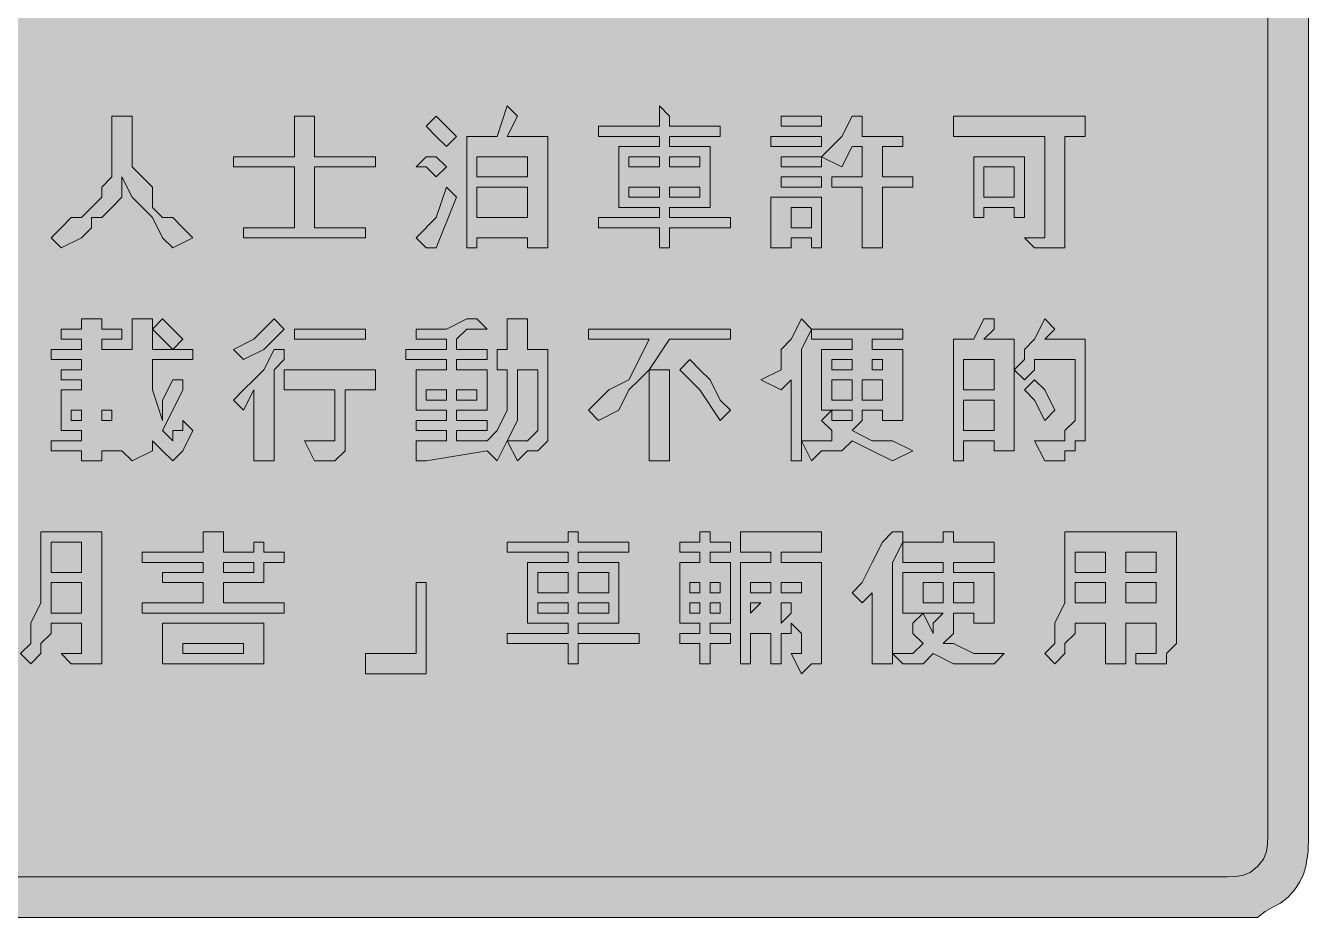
# Model space of a CAD drawing. Header units: metres. Extents: x 123 to 445, y 10 to 260.
# Drawn here: x 293.5 to 445.4, y 10.1 to 115.6 of the extents above; entities that cross this region are included whole.
import ezdxf

# ---------------------------------------------------------------- set-up
doc = ezdxf.new("R2010")
doc.units = ezdxf.units.M
doc.layers.add('FILL_BLACK_000000', color=7, linetype='Continuous', true_color=0x000000)
doc.layers.add('FILL_WHITE_FFFFFF', color=7, linetype='Continuous', true_color=0xffffff)

msp = doc.modelspace()

# ---------------------------------------------------------------- hatches: boundary and pattern name
at = {"layer": 'FILL_BLACK_000000', "true_color": 0x000000}
h = msp.add_hatch(color=7, dxfattribs=at)
h.dxf.hatch_style = 1
h.paths.add_polyline_path([(439.35, 259.68), (440.25, 258.97), (441.15, 258.48), (442.05, 257.99), (442.95, 257.28), (443.66, 256.38), (444.15, 255.48), (444.64, 254.58), (445.35, 253.68), (445.35, 250.08), (445.35, 19.68), (445.31, 17.88), (445.05, 16.08), (444.76, 15.18), (444.34, 14.28), (443.74, 13.38), (442.95, 12.48), (442.05, 11.77), (441.15, 11.28), (440.25, 10.79), (439.35, 10.08), (435.75, 10.08), (130.95, 10.08), (129.17, 10.12), (127.5, 10.38), (126.74, 10.67), (126.06, 11.09), (125.45, 11.69), (124.95, 12.48), (123.3, 14.28), (122.76, 15.18), (122.55, 16.08), (122.55, 19.68), (122.55, 250.08), (122.59, 251.88), (122.85, 253.68), (123.14, 254.58), (123.56, 255.48), (124.16, 256.38), (124.95, 257.28), (125.83, 257.99), (126.6, 258.48), (127.14, 258.97), (127.3, 259.28), (127.35, 259.68), (130.95, 259.68), (435.75, 259.68), (439.35, 259.68)])
h.paths.add_polyline_path([(129.19, 254.64), (128.38, 254.31), (127.65, 253.83), (127.04, 253.18), (126.56, 252.35), (126.26, 251.32), (126.15, 250.08), (126.15, 19.68), (126.36, 18.78), (126.9, 17.88), (128.55, 16.08), (128.6, 15.68), (128.76, 15.39), (129.3, 15.03), (130.07, 14.9), (130.95, 14.88), (435.75, 14.88), (436.65, 14.9), (437.55, 15.03), (438.45, 15.39), (439.35, 16.08), (440.04, 16.98), (440.4, 17.88), (440.53, 18.78), (440.55, 19.68), (440.55, 250.08), (440.55, 252.48), (440.4, 253.08), (440.04, 253.49), (439.75, 253.63), (439.35, 253.68), (438.45, 254.37), (437.55, 254.73), (436.65, 254.86), (435.75, 254.88), (130.95, 254.88), (130.05, 254.82), (129.19, 254.64)], flags=16)
h = msp.add_hatch(color=7, dxfattribs=at)
h.dxf.hatch_style = 1
h.paths.add_polyline_path([(306.15, 102.48), (306.15, 101.28), (306.15, 98.88), (307.35, 97.68), (308.55, 96.48), (308.55, 94.08), (309.75, 92.88), (310.95, 92.88), (312.15, 91.68), (313.35, 90.48), (310.95, 89.28), (309.75, 90.48), (308.55, 92.88), (306.15, 95.28), (304.95, 97.68), (304.95, 96.48), (304.95, 95.28), (303.75, 94.08), (302.55, 92.88), (301.35, 92.88), (301.35, 91.68), (300.15, 90.48), (297.75, 89.28), (296.55, 90.48), (297.75, 91.68), (298.95, 92.88), (300.15, 92.88), (301.35, 94.08), (302.55, 95.28), (302.55, 96.48), (303.75, 97.68), (303.75, 98.88), (303.75, 101.28), (303.75, 104.88), (306.15, 104.88), (306.15, 102.48)])
h = msp.add_hatch(color=7, dxfattribs=at)
h.dxf.hatch_style = 1
h.paths.add_polyline_path([(327.75, 104.88), (327.75, 100.08), (334.95, 100.08), (334.95, 98.88), (327.75, 98.88), (327.75, 91.68), (333.75, 91.68), (333.75, 90.48), (319.35, 90.48), (319.35, 91.68), (325.35, 91.68), (325.35, 98.88), (318.15, 98.88), (318.15, 100.08), (325.35, 100.08), (325.35, 104.88), (326.55, 104.88), (327.75, 104.88)])
h = msp.add_hatch(color=7, dxfattribs=at)
h.dxf.hatch_style = 1
h.paths.add_polyline_path([(344.55, 102.48), (343.35, 101.28), (342.15, 102.48), (340.95, 103.68), (342.15, 104.88), (344.55, 102.48)])
h = msp.add_hatch(color=7, dxfattribs=at)
h.dxf.hatch_style = 1
h.paths.add_polyline_path([(350.55, 102.48), (355.35, 102.48), (355.35, 89.28), (352.95, 89.28), (352.95, 90.48), (346.95, 90.48), (346.95, 89.28), (345.75, 89.28), (345.75, 102.48), (349.35, 102.48), (350.55, 106.08), (351.75, 104.88), (350.55, 102.48)])
h.paths.add_polyline_path([(346.95, 100.08), (346.95, 97.68), (352.95, 97.68), (352.95, 100.08), (346.95, 100.08)], flags=16)
h.paths.add_polyline_path([(352.95, 96.48), (346.95, 96.48), (346.95, 92.88), (352.95, 92.88), (352.95, 96.48)], flags=16)
h = msp.add_hatch(color=7, dxfattribs=at)
h.dxf.hatch_style = 1
h.paths.add_polyline_path([(375.75, 103.68), (375.75, 102.48), (369.75, 102.48), (369.75, 101.28), (374.55, 101.28), (374.55, 94.08), (369.75, 94.08), (369.75, 92.88), (376.95, 92.88), (376.95, 91.68), (369.75, 91.68), (369.75, 89.28), (368.55, 89.28), (368.55, 91.68), (361.35, 91.68), (361.35, 92.88), (368.55, 92.88), (368.55, 94.08), (363.75, 94.08), (363.75, 101.28), (368.55, 101.28), (368.55, 102.48), (361.35, 102.48), (361.35, 103.68), (368.55, 103.68), (368.55, 106.08), (369.75, 104.88), (369.75, 103.68), (375.75, 103.68)])
h.paths.add_polyline_path([(368.55, 98.88), (368.55, 100.08), (364.95, 100.08), (364.95, 98.88), (368.55, 98.88)], flags=16)
h.paths.add_polyline_path([(364.95, 95.28), (368.55, 95.28), (368.55, 96.48), (364.95, 96.48), (364.95, 95.28)], flags=16)
h.paths.add_polyline_path([(369.75, 100.08), (369.75, 98.88), (373.35, 98.88), (373.35, 100.08), (369.75, 100.08)], flags=16)
h.paths.add_polyline_path([(373.35, 96.48), (369.75, 96.48), (369.75, 95.28), (373.35, 95.28), (373.35, 96.48)], flags=16)
h = msp.add_hatch(color=7, dxfattribs=at)
h.dxf.hatch_style = 1
h.paths.add_polyline_path([(387.75, 104.88), (387.75, 103.68), (382.95, 103.68), (382.95, 104.88), (387.75, 104.88)])
h = msp.add_hatch(color=7, dxfattribs=at)
h.dxf.hatch_style = 1
h.paths.add_polyline_path([(390.15, 102.48), (391.35, 104.88), (392.55, 104.88), (392.55, 102.48), (397.35, 102.48), (397.35, 101.28), (394.95, 101.28), (394.95, 97.68), (398.55, 97.68), (398.55, 96.48), (394.95, 96.48), (394.95, 89.28), (392.55, 89.28), (392.55, 96.48), (388.95, 96.48), (388.95, 97.68), (392.55, 97.68), (392.55, 101.28), (391.35, 101.28), (390.15, 98.88), (387.75, 100.08), (390.15, 102.48)])
h = msp.add_hatch(color=7, dxfattribs=at)
h.dxf.hatch_style = 1
h.paths.add_polyline_path([(418.95, 104.88), (418.95, 102.48), (416.55, 102.48), (416.55, 91.68), (416.55, 90.48), (416.55, 89.28), (415.35, 89.28), (414.15, 89.28), (412.95, 89.28), (411.75, 90.48), (414.15, 90.48), (414.15, 91.68), (414.15, 92.88), (414.15, 102.48), (403.35, 102.48), (403.35, 104.88), (418.95, 104.88)])
h = msp.add_hatch(color=7, dxfattribs=at)
h.dxf.hatch_style = 1
h.paths.add_polyline_path([(387.75, 102.48), (387.75, 101.28), (381.75, 101.28), (381.75, 102.48), (387.75, 102.48)])
h = msp.add_hatch(color=7, dxfattribs=at)
h.dxf.hatch_style = 1
h.paths.add_polyline_path([(342.15, 100.08), (343.35, 98.88), (342.15, 97.68), (340.95, 98.88), (339.75, 98.88), (340.95, 100.08), (342.15, 100.08)])
h = msp.add_hatch(color=7, dxfattribs=at)
h.dxf.hatch_style = 1
h.paths.add_polyline_path([(387.75, 100.08), (387.75, 98.88), (382.95, 98.88), (382.95, 100.08), (387.75, 100.08)])
h = msp.add_hatch(color=7, dxfattribs=at)
h.dxf.hatch_style = 1
h.paths.add_polyline_path([(411.75, 92.88), (410.55, 92.88), (410.55, 94.08), (406.95, 94.08), (406.95, 92.88), (405.75, 92.88), (405.75, 100.08), (411.75, 100.08), (411.75, 92.88)])
h.paths.add_polyline_path([(410.55, 98.88), (406.95, 98.88), (406.95, 95.28), (410.55, 95.28), (410.55, 98.88)], flags=16)
h = msp.add_hatch(color=7, dxfattribs=at)
h.dxf.hatch_style = 1
h.paths.add_polyline_path([(387.75, 97.68), (387.75, 96.48), (382.95, 96.48), (382.95, 97.68), (387.75, 97.68)])
h = msp.add_hatch(color=7, dxfattribs=at)
h.dxf.hatch_style = 1
h.paths.add_polyline_path([(342.15, 89.28), (340.95, 89.28), (339.75, 90.48), (342.15, 92.88), (343.35, 96.48), (344.55, 95.28), (342.15, 89.28)])
h = msp.add_hatch(color=7, dxfattribs=at)
h.dxf.hatch_style = 1
h.paths.add_polyline_path([(387.75, 89.28), (386.55, 89.28), (386.55, 90.48), (384.15, 90.48), (384.15, 89.28), (381.75, 89.28), (381.75, 95.28), (387.75, 95.28), (387.75, 89.28)])
h.paths.add_polyline_path([(386.55, 94.08), (384.15, 94.08), (384.15, 91.68), (386.55, 91.68), (386.55, 94.08)], flags=16)
h = msp.add_hatch(color=7, dxfattribs=at)
h.dxf.hatch_style = 1
h.paths.add_polyline_path([(300.15, 65.28), (296.55, 65.28), (296.55, 66.48), (300.15, 66.48), (300.15, 67.68), (297.75, 67.68), (297.75, 72.48), (300.15, 72.48), (300.15, 73.68), (297.75, 73.68), (297.75, 74.88), (300.15, 74.88), (300.15, 76.08), (296.55, 76.08), (296.55, 77.28), (300.15, 77.28), (300.15, 78.48), (297.75, 78.48), (297.75, 79.68), (300.15, 79.68), (300.15, 80.88), (302.55, 80.88), (302.55, 79.68), (304.95, 79.68), (304.95, 78.48), (302.55, 78.48), (302.55, 77.28), (306.15, 77.28), (306.15, 80.88), (307.35, 80.88), (308.55, 80.88), (308.55, 79.68), (308.55, 77.28), (313.35, 77.28), (313.35, 76.08), (308.55, 76.08), (308.55, 72.48), (309.75, 68.88), (309.75, 71.28), (310.95, 73.68), (312.15, 73.68), (312.15, 72.48), (310.95, 70.08), (309.75, 67.68), (310.95, 66.48), (310.95, 67.68), (312.15, 67.68), (312.15, 68.88), (313.35, 67.68), (312.15, 65.28), (310.95, 64.08), (309.75, 65.28), (308.55, 66.48), (308.55, 65.28), (306.15, 64.08), (304.95, 65.28), (302.55, 65.28), (302.55, 64.08), (300.15, 64.08), (300.15, 65.28)])
h.paths.add_polyline_path([(298.95, 70.08), (298.95, 68.88), (300.15, 68.88), (300.15, 70.08), (298.95, 70.08)], flags=16)
h.paths.add_polyline_path([(303.75, 70.08), (302.55, 70.08), (302.55, 68.88), (303.75, 68.88), (303.75, 70.08)], flags=16)
h = msp.add_hatch(color=7, dxfattribs=at)
h.dxf.hatch_style = 1
h.paths.add_polyline_path([(310.95, 79.68), (312.15, 78.48), (310.95, 77.28), (308.55, 79.68), (309.75, 80.88), (310.95, 79.68)])
h = msp.add_hatch(color=7, dxfattribs=at)
h.dxf.hatch_style = 1
h.paths.add_polyline_path([(320.55, 78.48), (322.95, 80.88), (324.15, 79.68), (321.75, 77.28), (319.35, 76.08), (318.15, 77.28), (320.55, 78.48)])
h = msp.add_hatch(color=7, dxfattribs=at)
h.dxf.hatch_style = 1
h.paths.add_polyline_path([(339.75, 64.08), (339.75, 65.28), (339.75, 66.48), (343.35, 66.48), (343.35, 67.68), (339.75, 67.68), (339.75, 68.88), (343.35, 68.88), (343.35, 70.08), (339.75, 70.08), (339.75, 74.88), (343.35, 74.88), (343.35, 76.08), (338.55, 76.08), (338.55, 77.28), (343.35, 77.28), (343.35, 78.48), (339.75, 78.48), (339.75, 79.68), (342.15, 79.68), (343.35, 79.68), (345.75, 80.88), (346.95, 80.88), (348.15, 79.68), (346.95, 79.68), (345.75, 79.68), (344.55, 78.48), (344.55, 77.28), (348.15, 77.28), (348.15, 76.08), (344.55, 76.08), (344.55, 74.88), (348.15, 74.88), (348.15, 70.08), (344.55, 70.08), (344.55, 68.88), (348.15, 68.88), (348.15, 67.68), (344.55, 67.68), (344.55, 66.48), (348.15, 66.48), (349.35, 67.68), (350.55, 70.08), (350.55, 72.48), (350.55, 74.88), (349.35, 74.88), (349.35, 77.28), (350.55, 77.28), (350.55, 80.88), (351.75, 80.88), (352.95, 80.88), (352.95, 79.68), (352.95, 77.28), (355.35, 77.28), (355.35, 74.88), (355.35, 68.88), (355.35, 67.68), (355.35, 66.48), (354.15, 65.28), (352.95, 65.28), (351.75, 64.08), (350.55, 66.48), (349.35, 64.08), (348.15, 65.28), (340.95, 64.08), (339.75, 64.08)])
h.paths.add_polyline_path([(351.75, 66.48), (352.95, 66.48), (354.15, 67.68), (354.15, 68.88), (354.15, 74.88), (351.75, 74.88), (351.75, 72.48), (351.75, 68.88), (350.55, 66.48), (351.75, 66.48)], flags=16)
h.paths.add_polyline_path([(344.55, 72.48), (344.55, 71.28), (346.95, 71.28), (346.95, 72.48), (344.55, 72.48)], flags=16)
h.paths.add_polyline_path([(343.35, 72.48), (340.95, 72.48), (340.95, 71.28), (343.35, 71.28), (343.35, 72.48)], flags=16)
h = msp.add_hatch(color=7, dxfattribs=at)
h.dxf.hatch_style = 1
h.paths.add_polyline_path([(385.35, 77.28), (385.35, 64.08), (384.15, 64.08), (384.15, 73.68), (382.95, 72.48), (380.55, 73.68), (382.95, 74.88), (382.95, 77.28), (384.15, 78.48), (385.35, 80.88), (386.55, 79.68), (385.35, 77.28)])
h = msp.add_hatch(color=7, dxfattribs=at)
h.dxf.hatch_style = 1
h.paths.add_polyline_path([(404.55, 64.08), (403.35, 64.08), (403.35, 78.48), (405.75, 78.48), (406.95, 80.88), (408.15, 80.88), (408.15, 79.68), (406.95, 78.48), (410.55, 78.48), (410.55, 74.88), (410.55, 65.28), (408.15, 65.28), (408.15, 66.48), (404.55, 66.48), (404.55, 64.08)])
h.paths.add_polyline_path([(404.55, 76.08), (404.55, 72.48), (408.15, 72.48), (408.15, 76.08), (404.55, 76.08)], flags=16)
h.paths.add_polyline_path([(408.15, 71.28), (404.55, 71.28), (404.55, 67.68), (408.15, 67.68), (408.15, 71.28)], flags=16)
h = msp.add_hatch(color=7, dxfattribs=at)
h.dxf.hatch_style = 1
h.paths.add_polyline_path([(415.35, 79.68), (414.15, 78.48), (418.95, 78.48), (418.95, 71.28), (418.95, 70.08), (418.95, 68.88), (418.95, 66.48), (417.75, 66.48), (417.75, 65.28), (416.55, 65.28), (416.55, 64.08), (415.35, 64.08), (414.15, 64.08), (412.95, 66.48), (415.35, 66.48), (416.55, 66.48), (416.55, 67.68), (417.75, 68.88), (417.75, 70.08), (417.75, 72.48), (417.75, 76.08), (412.95, 76.08), (412.95, 74.88), (411.75, 73.68), (410.55, 74.88), (411.75, 76.08), (411.75, 77.28), (412.95, 78.48), (414.15, 80.88), (415.35, 79.68)])
h = msp.add_hatch(color=7, dxfattribs=at)
h.dxf.hatch_style = 1
h.paths.add_polyline_path([(333.75, 79.68), (333.75, 78.48), (325.35, 78.48), (325.35, 79.68), (333.75, 79.68)])
h = msp.add_hatch(color=7, dxfattribs=at)
h.dxf.hatch_style = 1
h.paths.add_polyline_path([(363.75, 70.08), (361.35, 68.88), (360.15, 70.08), (362.55, 72.48), (364.95, 73.68), (366.15, 76.08), (367.35, 78.48), (360.15, 78.48), (360.15, 79.68), (376.95, 79.68), (376.95, 78.48), (369.75, 78.48), (367.35, 74.88), (366.15, 73.68), (364.95, 72.48), (363.75, 70.08)])
h = msp.add_hatch(color=7, dxfattribs=at)
h.dxf.hatch_style = 1
h.paths.add_polyline_path([(386.55, 79.68), (397.35, 79.68), (397.35, 78.48), (393.75, 78.48), (393.75, 77.28), (397.35, 77.28), (397.35, 68.88), (394.95, 68.88), (394.95, 70.08), (392.55, 70.08), (392.55, 68.88), (391.35, 67.68), (393.75, 66.48), (394.95, 66.48), (396.15, 66.48), (398.55, 65.28), (396.15, 64.08), (393.75, 65.28), (391.35, 66.48), (390.15, 65.28), (388.95, 65.28), (387.75, 65.28), (386.55, 64.08), (385.35, 66.48), (386.55, 66.48), (387.75, 66.48), (388.95, 66.48), (388.95, 67.68), (387.75, 68.88), (388.95, 70.08), (387.75, 70.08), (387.75, 77.28), (391.35, 77.28), (391.35, 78.48), (386.55, 78.48), (386.55, 79.68)])
h.paths.add_polyline_path([(388.95, 68.88), (390.15, 68.88), (391.35, 68.88), (391.35, 70.08), (388.95, 70.08), (388.95, 68.88)], flags=16)
h.paths.add_polyline_path([(394.95, 74.88), (394.95, 76.08), (393.75, 76.08), (393.75, 74.88), (394.95, 74.88)], flags=16)
h.paths.add_polyline_path([(388.95, 74.88), (391.35, 74.88), (391.35, 76.08), (388.95, 76.08), (388.95, 74.88)], flags=16)
h.paths.add_polyline_path([(388.95, 73.68), (388.95, 71.28), (391.35, 71.28), (391.35, 73.68), (388.95, 73.68)], flags=16)
h.paths.add_polyline_path([(394.95, 73.68), (392.55, 73.68), (392.55, 71.28), (394.95, 71.28), (394.95, 73.68)], flags=16)
h = msp.add_hatch(color=7, dxfattribs=at)
h.dxf.hatch_style = 1
h.paths.add_polyline_path([(322.95, 73.68), (322.95, 64.08), (320.55, 64.08), (320.55, 72.48), (319.35, 70.08), (318.15, 71.28), (319.35, 72.48), (320.55, 73.68), (321.75, 74.88), (322.95, 77.28), (324.15, 77.28), (324.15, 76.08), (322.95, 74.88), (322.95, 73.68)])
h = msp.add_hatch(color=7, dxfattribs=at)
h.dxf.hatch_style = 1
h.paths.add_polyline_path([(373.35, 72.48), (370.95, 74.88), (372.15, 76.08), (373.35, 74.88), (374.55, 73.68), (375.75, 71.28), (376.95, 70.08), (375.75, 68.88), (373.35, 72.48)])
h = msp.add_hatch(color=7, dxfattribs=at)
h.dxf.hatch_style = 1
h.paths.add_polyline_path([(324.15, 72.48), (324.15, 74.88), (334.95, 74.88), (334.95, 72.48), (331.35, 72.48), (331.35, 66.48), (331.35, 65.28), (330.15, 64.08), (328.95, 64.08), (327.75, 64.08), (326.55, 66.48), (328.95, 66.48), (330.15, 66.48), (330.15, 67.68), (330.15, 72.48), (324.15, 72.48)])
h = msp.add_hatch(color=7, dxfattribs=at)
h.dxf.hatch_style = 1
h.paths.add_polyline_path([(367.35, 64.08), (367.35, 74.88), (369.75, 74.88), (369.75, 64.08), (367.35, 64.08)])
h = msp.add_hatch(color=7, dxfattribs=at)
h.dxf.hatch_style = 1
h.paths.add_polyline_path([(414.15, 72.48), (415.35, 70.08), (414.15, 68.88), (412.95, 71.28), (411.75, 72.48), (412.95, 73.68), (414.15, 72.48)])
h = msp.add_hatch(color=7, dxfattribs=at)
h.dxf.hatch_style = 1
h.paths.add_polyline_path([(302.55, 41.28), (302.55, 40.08), (301.35, 40.08), (300.15, 40.08), (298.95, 40.08), (297.75, 41.28), (300.15, 41.28), (300.15, 42.48), (300.15, 44.88), (296.55, 44.88), (296.55, 43.68), (295.35, 42.48), (295.35, 41.28), (294.15, 40.08), (292.95, 41.28), (294.15, 42.48), (294.15, 43.68), (294.15, 44.88), (295.35, 47.28), (295.35, 55.68), (302.55, 55.68), (302.55, 42.48), (302.55, 41.28)])
h.paths.add_polyline_path([(296.55, 54.48), (296.55, 50.88), (300.15, 50.88), (300.15, 54.48), (296.55, 54.48)], flags=16)
h.paths.add_polyline_path([(300.15, 49.68), (296.55, 49.68), (296.55, 46.08), (300.15, 46.08), (300.15, 49.68)], flags=16)
h = msp.add_hatch(color=7, dxfattribs=at)
h.dxf.hatch_style = 1
h.paths.add_polyline_path([(307.35, 46.08), (307.35, 47.28), (314.55, 47.28), (314.55, 48.48), (314.55, 49.68), (309.75, 49.68), (309.75, 50.88), (314.55, 50.88), (314.55, 52.08), (307.35, 52.08), (307.35, 53.28), (314.55, 53.28), (314.55, 54.48), (314.55, 55.68), (315.75, 55.68), (316.95, 55.68), (316.95, 54.48), (316.95, 53.28), (320.55, 53.28), (320.55, 54.48), (321.75, 54.48), (321.75, 53.28), (324.15, 53.28), (324.15, 52.08), (321.75, 52.08), (321.75, 49.68), (316.95, 49.68), (316.95, 48.48), (316.95, 47.28), (324.15, 47.28), (324.15, 46.08), (307.35, 46.08)])
h.paths.add_polyline_path([(320.55, 50.88), (320.55, 52.08), (316.95, 52.08), (316.95, 50.88), (320.55, 50.88)], flags=16)
h = msp.add_hatch(color=7, dxfattribs=at)
h.dxf.hatch_style = 1
h.paths.add_polyline_path([(364.95, 54.48), (364.95, 53.28), (358.95, 53.28), (358.95, 52.08), (363.75, 52.08), (363.75, 44.88), (358.95, 44.88), (358.95, 43.68), (366.15, 43.68), (366.15, 42.48), (358.95, 42.48), (358.95, 40.08), (357.75, 40.08), (357.75, 42.48), (350.55, 42.48), (350.55, 43.68), (357.75, 43.68), (357.75, 44.88), (352.95, 44.88), (352.95, 52.08), (357.75, 52.08), (357.75, 53.28), (350.55, 53.28), (350.55, 54.48), (357.75, 54.48), (357.75, 55.68), (358.95, 55.68), (358.95, 54.48), (364.95, 54.48)])
h.paths.add_polyline_path([(357.75, 48.48), (357.75, 50.88), (354.15, 50.88), (354.15, 48.48), (357.75, 48.48)], flags=16)
h.paths.add_polyline_path([(354.15, 46.08), (357.75, 46.08), (357.75, 47.28), (354.15, 47.28), (354.15, 46.08)], flags=16)
h.paths.add_polyline_path([(358.95, 50.88), (358.95, 48.48), (362.55, 48.48), (362.55, 50.88), (358.95, 50.88)], flags=16)
h.paths.add_polyline_path([(362.55, 47.28), (358.95, 47.28), (358.95, 46.08), (362.55, 46.08), (362.55, 47.28)], flags=16)
h = msp.add_hatch(color=7, dxfattribs=at)
h.dxf.hatch_style = 1
h.paths.add_polyline_path([(374.55, 54.48), (376.95, 54.48), (376.95, 53.28), (374.55, 53.28), (374.55, 52.08), (376.95, 52.08), (376.95, 44.88), (374.55, 44.88), (374.55, 43.68), (376.95, 43.68), (376.95, 42.48), (374.55, 42.48), (374.55, 40.08), (373.35, 40.08), (373.35, 42.48), (370.95, 42.48), (370.95, 43.68), (373.35, 43.68), (373.35, 44.88), (370.95, 44.88), (370.95, 52.08), (373.35, 52.08), (373.35, 53.28), (370.95, 53.28), (370.95, 54.48), (373.35, 54.48), (373.35, 55.68), (374.55, 55.68), (374.55, 54.48)])
h.paths.add_polyline_path([(375.75, 48.48), (375.75, 49.68), (374.55, 49.68), (374.55, 48.48), (375.75, 48.48)], flags=16)
h.paths.add_polyline_path([(374.55, 46.08), (375.75, 46.08), (375.75, 47.28), (374.55, 47.28), (374.55, 46.08)], flags=16)
h.paths.add_polyline_path([(372.15, 49.68), (372.15, 48.48), (373.35, 48.48), (373.35, 49.68), (372.15, 49.68)], flags=16)
h.paths.add_polyline_path([(373.35, 47.28), (372.15, 47.28), (372.15, 46.08), (373.35, 46.08), (373.35, 47.28)], flags=16)
h = msp.add_hatch(color=7, dxfattribs=at)
h.dxf.hatch_style = 1
h.paths.add_polyline_path([(381.75, 53.28), (378.15, 53.28), (378.15, 55.68), (387.75, 55.68), (387.75, 53.28), (382.95, 53.28), (382.95, 52.08), (387.75, 52.08), (387.75, 41.28), (387.75, 40.08), (386.55, 40.08), (385.35, 38.88), (384.15, 41.28), (385.35, 41.28), (385.35, 43.68), (384.15, 44.88), (384.15, 43.68), (382.95, 43.68), (382.95, 40.08), (381.75, 40.08), (381.75, 43.68), (380.55, 43.68), (379.35, 43.68), (379.35, 40.08), (378.15, 40.08), (378.15, 52.08), (381.75, 52.08), (381.75, 53.28)])
h.paths.add_polyline_path([(380.55, 47.28), (379.35, 47.28), (379.35, 46.08), (380.55, 47.28)], flags=16)
h.paths.add_polyline_path([(382.95, 44.88), (384.15, 46.08), (384.15, 47.28), (382.95, 47.28), (382.95, 44.88)], flags=16)
h.paths.add_polyline_path([(382.95, 49.68), (382.95, 48.48), (385.35, 48.48), (385.35, 49.68), (382.95, 49.68)], flags=16)
h.paths.add_polyline_path([(381.75, 49.68), (379.35, 49.68), (379.35, 48.48), (381.75, 48.48), (381.75, 49.68)], flags=16)
h = msp.add_hatch(color=7, dxfattribs=at)
h.dxf.hatch_style = 1
h.paths.add_polyline_path([(392.55, 49.68), (393.75, 52.08), (394.95, 54.48), (396.15, 55.68), (397.35, 55.68), (397.35, 54.48), (396.15, 52.08), (396.15, 40.08), (393.75, 40.08), (393.75, 48.48), (392.55, 47.28), (391.35, 48.48), (392.55, 49.68)])
h = msp.add_hatch(color=7, dxfattribs=at)
h.dxf.hatch_style = 1
h.paths.add_polyline_path([(402.15, 52.08), (397.35, 52.08), (397.35, 54.48), (402.15, 54.48), (402.15, 55.68), (403.35, 55.68), (403.35, 54.48), (408.15, 54.48), (408.15, 52.08), (403.35, 52.08), (403.35, 50.88), (408.15, 50.88), (408.15, 44.88), (405.75, 44.88), (405.75, 46.08), (403.35, 46.08), (403.35, 43.68), (402.15, 42.48), (403.35, 42.48), (405.75, 41.28), (406.95, 41.28), (409.35, 41.28), (408.15, 40.08), (405.75, 40.08), (404.55, 40.08), (403.35, 40.08), (400.95, 41.28), (399.75, 40.08), (397.35, 40.08), (396.15, 41.28), (398.55, 41.28), (399.75, 42.48), (398.55, 43.68), (398.55, 44.88), (399.75, 46.08), (397.35, 46.08), (397.35, 50.88), (402.15, 50.88), (402.15, 52.08)])
h.paths.add_polyline_path([(400.95, 43.68), (400.95, 44.88), (402.15, 46.08), (399.75, 46.08), (400.95, 43.68)], flags=16)
h.paths.add_polyline_path([(405.75, 49.68), (403.35, 49.68), (403.35, 47.28), (405.75, 47.28), (405.75, 49.68)], flags=16)
h.paths.add_polyline_path([(402.15, 49.68), (399.75, 49.68), (399.75, 47.28), (402.15, 47.28), (402.15, 49.68)], flags=16)
h = msp.add_hatch(color=7, dxfattribs=at)
h.dxf.hatch_style = 1
h.paths.add_polyline_path([(427.35, 40.08), (426.15, 40.08), (424.95, 40.08), (424.95, 41.28), (426.15, 41.28), (427.35, 41.28), (427.35, 42.48), (427.35, 44.88), (423.75, 44.88), (423.75, 40.08), (421.35, 40.08), (421.35, 44.88), (417.75, 44.88), (417.75, 43.68), (416.55, 42.48), (416.55, 41.28), (415.35, 40.08), (414.15, 41.28), (415.35, 42.48), (415.35, 44.88), (416.55, 47.28), (416.55, 50.88), (416.55, 55.68), (429.75, 55.68), (429.75, 42.48), (428.55, 41.28), (428.55, 40.08), (427.35, 40.08)])
h.paths.add_polyline_path([(421.35, 50.88), (421.35, 53.28), (417.75, 53.28), (417.75, 50.88), (421.35, 50.88)], flags=16)
h.paths.add_polyline_path([(421.35, 47.28), (421.35, 49.68), (417.75, 49.68), (417.75, 47.28), (421.35, 47.28)], flags=16)
h.paths.add_polyline_path([(423.75, 53.28), (423.75, 50.88), (427.35, 50.88), (427.35, 53.28), (423.75, 53.28)], flags=16)
h.paths.add_polyline_path([(427.35, 49.68), (423.75, 49.68), (423.75, 47.28), (427.35, 47.28), (427.35, 49.68)], flags=16)
h = msp.add_hatch(color=7, dxfattribs=at)
h.dxf.hatch_style = 1
h.paths.add_polyline_path([(340.95, 49.68), (340.95, 38.88), (333.75, 38.88), (333.75, 41.28), (339.75, 41.28), (339.75, 49.68), (340.95, 49.68)])
h = msp.add_hatch(color=7, dxfattribs=at)
h.dxf.hatch_style = 1
h.paths.add_polyline_path([(321.75, 40.08), (319.35, 40.08), (312.15, 40.08), (309.75, 40.08), (309.75, 44.88), (321.75, 44.88), (321.75, 40.08)])
h.paths.add_polyline_path([(319.35, 42.48), (312.15, 42.48), (312.15, 41.28), (319.35, 41.28), (319.35, 42.48)], flags=16)
at = {"layer": 'FILL_WHITE_FFFFFF', "true_color": 0xffffff}
h = msp.add_hatch(color=7, dxfattribs=at)
h.dxf.hatch_style = 1
h.paths.add_polyline_path([(435.75, 254.88), (438.15, 254.88), (439.35, 253.68), (439.75, 253.63), (440.04, 253.49), (440.4, 253.08), (440.55, 252.48), (440.55, 250.08), (440.55, 19.68), (440.53, 18.78), (440.4, 17.88), (440.04, 16.98), (439.35, 16.08), (438.45, 15.39), (437.55, 15.03), (436.65, 14.9), (435.75, 14.88), (130.95, 14.88), (130.07, 14.9), (129.3, 15.03), (128.76, 15.39), (128.6, 15.68), (128.55, 16.08), (126.9, 17.88), (126.36, 18.78), (126.15, 19.68), (126.15, 250.08), (126.36, 250.98), (126.9, 251.88), (128.55, 253.68), (128.6, 254.08), (128.76, 254.37), (129.3, 254.73), (130.07, 254.86), (130.95, 254.88), (435.75, 254.88)])

# ---------------------------------------------------------------- linework, layer by layer
at = {"layer": 'FILL_BLACK_000000', "lineweight": 0, "true_color": 0x000000}
for points in [[(130.95, 14.88), (435.75, 14.88), (436.65, 14.9), (437.55, 15.03), (438.45, 15.39), (439.35, 16.08), (440.04, 16.98), (440.4, 17.88), (440.53, 18.78), (440.55, 19.68), (440.55, 250.08), (440.55, 252.48), (440.4, 253.08), (440.04, 253.49), (439.75, 253.63), (439.35, 253.68), (438.45, 254.37), (437.55, 254.73), (436.65, 254.86), (435.75, 254.88), (130.95, 254.88)], [(445.35, 250.08), (445.35, 19.68), (445.31, 17.88), (445.05, 16.08), (444.76, 15.18), (444.34, 14.28), (443.74, 13.38), (442.95, 12.48), (442.05, 11.77), (441.15, 11.28), (440.25, 10.79), (439.35, 10.08), (435.75, 10.08), (130.95, 10.08)]]:
    msp.add_lwpolyline(points, dxfattribs=at)
for points in [[(306.15, 102.48), (306.15, 101.28), (306.15, 98.88), (307.35, 97.68), (308.55, 96.48), (308.55, 94.08), (309.75, 92.88), (310.95, 92.88), (312.15, 91.68), (313.35, 90.48), (310.95, 89.28), (309.75, 90.48), (308.55, 92.88), (306.15, 95.28), (304.95, 97.68), (304.95, 96.48), (304.95, 95.28), (303.75, 94.08), (302.55, 92.88), (301.35, 92.88), (301.35, 91.68), (300.15, 90.48), (297.75, 89.28), (296.55, 90.48), (297.75, 91.68), (298.95, 92.88), (300.15, 92.88), (301.35, 94.08), (302.55, 95.28), (302.55, 96.48), (303.75, 97.68), (303.75, 98.88), (303.75, 101.28), (303.75, 104.88), (306.15, 104.88)], [(327.75, 104.88), (327.75, 100.08), (334.95, 100.08), (334.95, 98.88), (327.75, 98.88), (327.75, 91.68), (333.75, 91.68), (333.75, 90.48), (319.35, 90.48), (319.35, 91.68), (325.35, 91.68), (325.35, 98.88), (318.15, 98.88), (318.15, 100.08), (325.35, 100.08), (325.35, 104.88), (326.55, 104.88)], [(344.55, 102.48), (343.35, 101.28), (342.15, 102.48), (340.95, 103.68), (342.15, 104.88)], [(350.55, 102.48), (355.35, 102.48), (355.35, 89.28), (352.95, 89.28), (352.95, 90.48), (346.95, 90.48), (346.95, 89.28), (345.75, 89.28), (345.75, 102.48), (349.35, 102.48), (350.55, 106.08), (351.75, 104.88)], [(375.75, 103.68), (375.75, 102.48), (369.75, 102.48), (369.75, 101.28), (374.55, 101.28), (374.55, 94.08), (369.75, 94.08), (369.75, 92.88), (376.95, 92.88), (376.95, 91.68), (369.75, 91.68), (369.75, 89.28), (368.55, 89.28), (368.55, 91.68), (361.35, 91.68), (361.35, 92.88), (368.55, 92.88), (368.55, 94.08), (363.75, 94.08), (363.75, 101.28), (368.55, 101.28), (368.55, 102.48), (361.35, 102.48), (361.35, 103.68), (368.55, 103.68), (368.55, 106.08), (369.75, 104.88), (369.75, 103.68)], [(387.75, 104.88), (387.75, 103.68), (382.95, 103.68), (382.95, 104.88)], [(390.15, 102.48), (391.35, 104.88), (392.55, 104.88), (392.55, 102.48), (397.35, 102.48), (397.35, 101.28), (394.95, 101.28), (394.95, 97.68), (398.55, 97.68), (398.55, 96.48), (394.95, 96.48), (394.95, 89.28), (392.55, 89.28), (392.55, 96.48), (388.95, 96.48), (388.95, 97.68), (392.55, 97.68), (392.55, 101.28), (391.35, 101.28), (390.15, 98.88), (387.75, 100.08)], [(418.95, 104.88), (418.95, 102.48), (416.55, 102.48), (416.55, 91.68), (416.55, 90.48), (416.55, 89.28), (415.35, 89.28), (414.15, 89.28), (412.95, 89.28), (411.75, 90.48), (414.15, 90.48), (414.15, 91.68), (414.15, 92.88), (414.15, 102.48), (403.35, 102.48), (403.35, 104.88)], [(387.75, 102.48), (387.75, 101.28), (381.75, 101.28), (381.75, 102.48)], [(342.15, 100.08), (343.35, 98.88), (342.15, 97.68), (340.95, 98.88), (339.75, 98.88), (340.95, 100.08)], [(346.95, 100.08), (346.95, 97.68), (352.95, 97.68), (352.95, 100.08)], [(368.55, 98.88), (368.55, 100.08), (364.95, 100.08), (364.95, 98.88)], [(369.75, 100.08), (369.75, 98.88), (373.35, 98.88), (373.35, 100.08)], [(387.75, 100.08), (387.75, 98.88), (382.95, 98.88), (382.95, 100.08)], [(411.75, 92.88), (410.55, 92.88), (410.55, 94.08), (406.95, 94.08), (406.95, 92.88), (405.75, 92.88), (405.75, 100.08), (411.75, 100.08)], [(410.55, 98.88), (406.95, 98.88), (406.95, 95.28), (410.55, 95.28)], [(387.75, 97.68), (387.75, 96.48), (382.95, 96.48), (382.95, 97.68)], [(342.15, 89.28), (340.95, 89.28), (339.75, 90.48), (342.15, 92.88), (343.35, 96.48), (344.55, 95.28)], [(352.95, 96.48), (346.95, 96.48), (346.95, 92.88), (352.95, 92.88)], [(364.95, 95.28), (368.55, 95.28), (368.55, 96.48), (364.95, 96.48)], [(373.35, 96.48), (369.75, 96.48), (369.75, 95.28), (373.35, 95.28)], [(387.75, 89.28), (386.55, 89.28), (386.55, 90.48), (384.15, 90.48), (384.15, 89.28), (381.75, 89.28), (381.75, 95.28), (387.75, 95.28)], [(386.55, 94.08), (384.15, 94.08), (384.15, 91.68), (386.55, 91.68)], [(300.15, 65.28), (296.55, 65.28), (296.55, 66.48), (300.15, 66.48), (300.15, 67.68), (297.75, 67.68), (297.75, 72.48), (300.15, 72.48), (300.15, 73.68), (297.75, 73.68), (297.75, 74.88), (300.15, 74.88), (300.15, 76.08), (296.55, 76.08), (296.55, 77.28), (300.15, 77.28), (300.15, 78.48), (297.75, 78.48), (297.75, 79.68), (300.15, 79.68), (300.15, 80.88), (302.55, 80.88), (302.55, 79.68), (304.95, 79.68), (304.95, 78.48), (302.55, 78.48), (302.55, 77.28), (306.15, 77.28), (306.15, 80.88), (307.35, 80.88), (308.55, 80.88), (308.55, 79.68), (308.55, 77.28), (313.35, 77.28), (313.35, 76.08), (308.55, 76.08), (308.55, 72.48), (309.75, 68.88), (309.75, 71.28), (310.95, 73.68), (312.15, 73.68), (312.15, 72.48), (310.95, 70.08), (309.75, 67.68), (310.95, 66.48), (310.95, 67.68), (312.15, 67.68), (312.15, 68.88), (313.35, 67.68), (312.15, 65.28), (310.95, 64.08), (309.75, 65.28), (308.55, 66.48), (308.55, 65.28), (306.15, 64.08), (304.95, 65.28), (302.55, 65.28), (302.55, 64.08), (300.15, 64.08)], [(310.95, 79.68), (312.15, 78.48), (310.95, 77.28), (308.55, 79.68), (309.75, 80.88)], [(320.55, 78.48), (322.95, 80.88), (324.15, 79.68), (321.75, 77.28), (319.35, 76.08), (318.15, 77.28)], [(339.75, 64.08), (339.75, 65.28), (339.75, 66.48), (343.35, 66.48), (343.35, 67.68), (339.75, 67.68), (339.75, 68.88), (343.35, 68.88), (343.35, 70.08), (339.75, 70.08), (339.75, 74.88), (343.35, 74.88), (343.35, 76.08), (338.55, 76.08), (338.55, 77.28), (343.35, 77.28), (343.35, 78.48), (339.75, 78.48), (339.75, 79.68), (342.15, 79.68), (343.35, 79.68), (345.75, 80.88), (346.95, 80.88), (348.15, 79.68), (346.95, 79.68), (345.75, 79.68), (344.55, 78.48), (344.55, 77.28), (348.15, 77.28), (348.15, 76.08), (344.55, 76.08), (344.55, 74.88), (348.15, 74.88), (348.15, 70.08), (344.55, 70.08), (344.55, 68.88), (348.15, 68.88), (348.15, 67.68), (344.55, 67.68), (344.55, 66.48), (348.15, 66.48), (349.35, 67.68), (350.55, 70.08), (350.55, 72.48), (350.55, 74.88), (349.35, 74.88), (349.35, 77.28), (350.55, 77.28), (350.55, 80.88), (351.75, 80.88), (352.95, 80.88), (352.95, 79.68), (352.95, 77.28), (355.35, 77.28), (355.35, 74.88), (355.35, 68.88), (355.35, 67.68), (355.35, 66.48), (354.15, 65.28), (352.95, 65.28), (351.75, 64.08), (350.55, 66.48), (349.35, 64.08), (348.15, 65.28), (340.95, 64.08)], [(385.35, 77.28), (385.35, 64.08), (384.15, 64.08), (384.15, 73.68), (382.95, 72.48), (380.55, 73.68), (382.95, 74.88), (382.95, 77.28), (384.15, 78.48), (385.35, 80.88), (386.55, 79.68)], [(404.55, 64.08), (403.35, 64.08), (403.35, 78.48), (405.75, 78.48), (406.95, 80.88), (408.15, 80.88), (408.15, 79.68), (406.95, 78.48), (410.55, 78.48), (410.55, 74.88), (410.55, 65.28), (408.15, 65.28), (408.15, 66.48), (404.55, 66.48)], [(415.35, 79.68), (414.15, 78.48), (418.95, 78.48), (418.95, 71.28), (418.95, 70.08), (418.95, 68.88), (418.95, 66.48), (417.75, 66.48), (417.75, 65.28), (416.55, 65.28), (416.55, 64.08), (415.35, 64.08), (414.15, 64.08), (412.95, 66.48), (415.35, 66.48), (416.55, 66.48), (416.55, 67.68), (417.75, 68.88), (417.75, 70.08), (417.75, 72.48), (417.75, 76.08), (412.95, 76.08), (412.95, 74.88), (411.75, 73.68), (410.55, 74.88), (411.75, 76.08), (411.75, 77.28), (412.95, 78.48), (414.15, 80.88)], [(333.75, 79.68), (333.75, 78.48), (325.35, 78.48), (325.35, 79.68)], [(363.75, 70.08), (361.35, 68.88), (360.15, 70.08), (362.55, 72.48), (364.95, 73.68), (366.15, 76.08), (367.35, 78.48), (360.15, 78.48), (360.15, 79.68), (376.95, 79.68), (376.95, 78.48), (369.75, 78.48), (367.35, 74.88), (366.15, 73.68), (364.95, 72.48)], [(386.55, 79.68), (397.35, 79.68), (397.35, 78.48), (393.75, 78.48), (393.75, 77.28), (397.35, 77.28), (397.35, 68.88), (394.95, 68.88), (394.95, 70.08), (392.55, 70.08), (392.55, 68.88), (391.35, 67.68), (393.75, 66.48), (394.95, 66.48), (396.15, 66.48), (398.55, 65.28), (396.15, 64.08), (393.75, 65.28), (391.35, 66.48), (390.15, 65.28), (388.95, 65.28), (387.75, 65.28), (386.55, 64.08), (385.35, 66.48), (386.55, 66.48), (387.75, 66.48), (388.95, 66.48), (388.95, 67.68), (387.75, 68.88), (388.95, 70.08), (387.75, 70.08), (387.75, 77.28), (391.35, 77.28), (391.35, 78.48), (386.55, 78.48)], [(322.95, 73.68), (322.95, 64.08), (320.55, 64.08), (320.55, 72.48), (319.35, 70.08), (318.15, 71.28), (319.35, 72.48), (320.55, 73.68), (321.75, 74.88), (322.95, 77.28), (324.15, 77.28), (324.15, 76.08), (322.95, 74.88)], [(373.35, 72.48), (370.95, 74.88), (372.15, 76.08), (373.35, 74.88), (374.55, 73.68), (375.75, 71.28), (376.95, 70.08), (375.75, 68.88)], [(388.95, 74.88), (391.35, 74.88), (391.35, 76.08), (388.95, 76.08)], [(394.95, 74.88), (394.95, 76.08), (393.75, 76.08), (393.75, 74.88)], [(404.55, 76.08), (404.55, 72.48), (408.15, 72.48), (408.15, 76.08)], [(324.15, 72.48), (324.15, 74.88), (334.95, 74.88), (334.95, 72.48), (331.35, 72.48), (331.35, 66.48), (331.35, 65.28), (330.15, 64.08), (328.95, 64.08), (327.75, 64.08), (326.55, 66.48), (328.95, 66.48), (330.15, 66.48), (330.15, 67.68), (330.15, 72.48)], [(351.75, 66.48), (352.95, 66.48), (354.15, 67.68), (354.15, 68.88), (354.15, 74.88), (351.75, 74.88), (351.75, 72.48), (351.75, 68.88), (350.55, 66.48)], [(367.35, 64.08), (367.35, 74.88), (369.75, 74.88), (369.75, 64.08)], [(388.95, 73.68), (388.95, 71.28), (391.35, 71.28), (391.35, 73.68)], [(394.95, 73.68), (392.55, 73.68), (392.55, 71.28), (394.95, 71.28)], [(414.15, 72.48), (415.35, 70.08), (414.15, 68.88), (412.95, 71.28), (411.75, 72.48), (412.95, 73.68)], [(343.35, 72.48), (340.95, 72.48), (340.95, 71.28), (343.35, 71.28)], [(344.55, 72.48), (344.55, 71.28), (346.95, 71.28), (346.95, 72.48)], [(298.95, 70.08), (298.95, 68.88), (300.15, 68.88), (300.15, 70.08)], [(303.75, 70.08), (302.55, 70.08), (302.55, 68.88), (303.75, 68.88)], [(388.95, 68.88), (390.15, 68.88), (391.35, 68.88), (391.35, 70.08), (388.95, 70.08)], [(408.15, 71.28), (404.55, 71.28), (404.55, 67.68), (408.15, 67.68)], [(302.55, 41.28), (302.55, 40.08), (301.35, 40.08), (300.15, 40.08), (298.95, 40.08), (297.75, 41.28), (300.15, 41.28), (300.15, 42.48), (300.15, 44.88), (296.55, 44.88), (296.55, 43.68), (295.35, 42.48), (295.35, 41.28), (294.15, 40.08), (292.95, 41.28), (294.15, 42.48), (294.15, 43.68), (294.15, 44.88), (295.35, 47.28), (295.35, 55.68), (302.55, 55.68), (302.55, 42.48)], [(307.35, 46.08), (307.35, 47.28), (314.55, 47.28), (314.55, 48.48), (314.55, 49.68), (309.75, 49.68), (309.75, 50.88), (314.55, 50.88), (314.55, 52.08), (307.35, 52.08), (307.35, 53.28), (314.55, 53.28), (314.55, 54.48), (314.55, 55.68), (315.75, 55.68), (316.95, 55.68), (316.95, 54.48), (316.95, 53.28), (320.55, 53.28), (320.55, 54.48), (321.75, 54.48), (321.75, 53.28), (324.15, 53.28), (324.15, 52.08), (321.75, 52.08), (321.75, 49.68), (316.95, 49.68), (316.95, 48.48), (316.95, 47.28), (324.15, 47.28), (324.15, 46.08)], [(364.95, 54.48), (364.95, 53.28), (358.95, 53.28), (358.95, 52.08), (363.75, 52.08), (363.75, 44.88), (358.95, 44.88), (358.95, 43.68), (366.15, 43.68), (366.15, 42.48), (358.95, 42.48), (358.95, 40.08), (357.75, 40.08), (357.75, 42.48), (350.55, 42.48), (350.55, 43.68), (357.75, 43.68), (357.75, 44.88), (352.95, 44.88), (352.95, 52.08), (357.75, 52.08), (357.75, 53.28), (350.55, 53.28), (350.55, 54.48), (357.75, 54.48), (357.75, 55.68), (358.95, 55.68), (358.95, 54.48)], [(374.55, 54.48), (376.95, 54.48), (376.95, 53.28), (374.55, 53.28), (374.55, 52.08), (376.95, 52.08), (376.95, 44.88), (374.55, 44.88), (374.55, 43.68), (376.95, 43.68), (376.95, 42.48), (374.55, 42.48), (374.55, 40.08), (373.35, 40.08), (373.35, 42.48), (370.95, 42.48), (370.95, 43.68), (373.35, 43.68), (373.35, 44.88), (370.95, 44.88), (370.95, 52.08), (373.35, 52.08), (373.35, 53.28), (370.95, 53.28), (370.95, 54.48), (373.35, 54.48), (373.35, 55.68), (374.55, 55.68)], [(381.75, 53.28), (378.15, 53.28), (378.15, 55.68), (387.75, 55.68), (387.75, 53.28), (382.95, 53.28), (382.95, 52.08), (387.75, 52.08), (387.75, 41.28), (387.75, 40.08), (386.55, 40.08), (385.35, 38.88), (384.15, 41.28), (385.35, 41.28), (385.35, 43.68), (384.15, 44.88), (384.15, 43.68), (382.95, 43.68), (382.95, 40.08), (381.75, 40.08), (381.75, 43.68), (380.55, 43.68), (379.35, 43.68), (379.35, 40.08), (378.15, 40.08), (378.15, 52.08), (381.75, 52.08)], [(392.55, 49.68), (393.75, 52.08), (394.95, 54.48), (396.15, 55.68), (397.35, 55.68), (397.35, 54.48), (396.15, 52.08), (396.15, 40.08), (393.75, 40.08), (393.75, 48.48), (392.55, 47.28), (391.35, 48.48)], [(402.15, 52.08), (397.35, 52.08), (397.35, 54.48), (402.15, 54.48), (402.15, 55.68), (403.35, 55.68), (403.35, 54.48), (408.15, 54.48), (408.15, 52.08), (403.35, 52.08), (403.35, 50.88), (408.15, 50.88), (408.15, 44.88), (405.75, 44.88), (405.75, 46.08), (403.35, 46.08), (403.35, 43.68), (402.15, 42.48), (403.35, 42.48), (405.75, 41.28), (406.95, 41.28), (409.35, 41.28), (408.15, 40.08), (405.75, 40.08), (404.55, 40.08), (403.35, 40.08), (400.95, 41.28), (399.75, 40.08), (397.35, 40.08), (396.15, 41.28), (398.55, 41.28), (399.75, 42.48), (398.55, 43.68), (398.55, 44.88), (399.75, 46.08), (397.35, 46.08), (397.35, 50.88), (402.15, 50.88)], [(427.35, 40.08), (426.15, 40.08), (424.95, 40.08), (424.95, 41.28), (426.15, 41.28), (427.35, 41.28), (427.35, 42.48), (427.35, 44.88), (423.75, 44.88), (423.75, 40.08), (421.35, 40.08), (421.35, 44.88), (417.75, 44.88), (417.75, 43.68), (416.55, 42.48), (416.55, 41.28), (415.35, 40.08), (414.15, 41.28), (415.35, 42.48), (415.35, 44.88), (416.55, 47.28), (416.55, 50.88), (416.55, 55.68), (429.75, 55.68), (429.75, 42.48), (428.55, 41.28), (428.55, 40.08)], [(296.55, 54.48), (296.55, 50.88), (300.15, 50.88), (300.15, 54.48)], [(421.35, 50.88), (421.35, 53.28), (417.75, 53.28), (417.75, 50.88)], [(423.75, 53.28), (423.75, 50.88), (427.35, 50.88), (427.35, 53.28)], [(320.55, 50.88), (320.55, 52.08), (316.95, 52.08), (316.95, 50.88)], [(357.75, 48.48), (357.75, 50.88), (354.15, 50.88), (354.15, 48.48)], [(358.95, 50.88), (358.95, 48.48), (362.55, 48.48), (362.55, 50.88)], [(300.15, 49.68), (296.55, 49.68), (296.55, 46.08), (300.15, 46.08)], [(340.95, 49.68), (340.95, 38.88), (333.75, 38.88), (333.75, 41.28), (339.75, 41.28), (339.75, 49.68)], [(372.15, 49.68), (372.15, 48.48), (373.35, 48.48), (373.35, 49.68)], [(375.75, 48.48), (375.75, 49.68), (374.55, 49.68), (374.55, 48.48)], [(381.75, 49.68), (379.35, 49.68), (379.35, 48.48), (381.75, 48.48)], [(382.95, 49.68), (382.95, 48.48), (385.35, 48.48), (385.35, 49.68)], [(402.15, 49.68), (399.75, 49.68), (399.75, 47.28), (402.15, 47.28)], [(405.75, 49.68), (403.35, 49.68), (403.35, 47.28), (405.75, 47.28)], [(421.35, 47.28), (421.35, 49.68), (417.75, 49.68), (417.75, 47.28)], [(427.35, 49.68), (423.75, 49.68), (423.75, 47.28), (427.35, 47.28)], [(354.15, 46.08), (357.75, 46.08), (357.75, 47.28), (354.15, 47.28)], [(362.55, 47.28), (358.95, 47.28), (358.95, 46.08), (362.55, 46.08)], [(373.35, 47.28), (372.15, 47.28), (372.15, 46.08), (373.35, 46.08)], [(374.55, 46.08), (375.75, 46.08), (375.75, 47.28), (374.55, 47.28)], [(380.55, 47.28), (379.35, 47.28), (379.35, 46.08)], [(382.95, 44.88), (384.15, 46.08), (384.15, 47.28), (382.95, 47.28)], [(400.95, 43.68), (400.95, 44.88), (402.15, 46.08), (399.75, 46.08)], [(321.75, 40.08), (319.35, 40.08), (312.15, 40.08), (309.75, 40.08), (309.75, 44.88), (321.75, 44.88)], [(319.35, 42.48), (312.15, 42.48), (312.15, 41.28), (319.35, 41.28)]]:
    msp.add_lwpolyline(points, close=True, dxfattribs=at)
at = {"layer": 'FILL_WHITE_FFFFFF', "lineweight": 0, "true_color": 0xffffff}
msp.add_lwpolyline([(130.95, 254.88), (435.75, 254.88), (438.15, 254.88), (439.35, 253.68), (439.75, 253.63), (440.04, 253.49), (440.4, 253.08), (440.55, 252.48), (440.55, 250.08), (440.55, 19.68), (440.53, 18.78), (440.4, 17.88), (440.04, 16.98), (439.35, 16.08), (438.45, 15.39), (437.55, 15.03), (436.65, 14.9), (435.75, 14.88), (130.95, 14.88)], dxfattribs=at)

doc.saveas('drawing.dxf')
